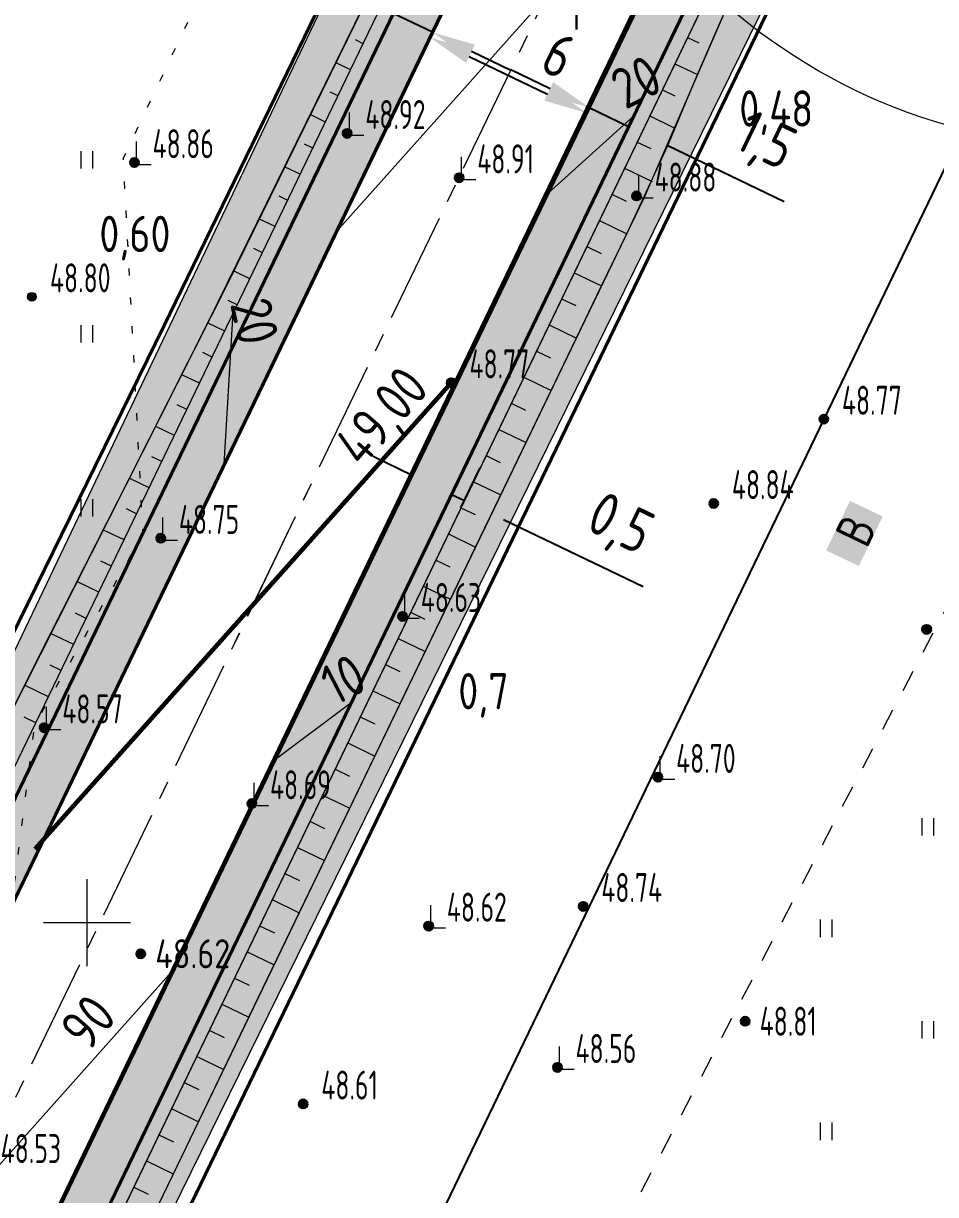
# Model space of a CAD drawing. Extents: x 1098675 to 1099684, y 381052 to 381453.
# Drawn here: x 1099197.81 to 1099229.26, y 381240.62 to 381281.01 of the extents above; entities that cross this region are included whole.
import ezdxf

# ---------------------------------------------------------------- set-up
doc = ezdxf.new("R2010")
doc.units = 0
doc.header["$MEASUREMENT"] = 0
doc.header["$PDMODE"] = 34
doc.header["$PDSIZE"] = -1
for name, pattern in [('500_189_2', [3, 1.5, -1.5]), ('500_366_2', [2, 0.5, -1.5]), ('CENTER2', [28.575, 19.05, -3.175, 3.175, -3.175])]:
    doc.linetypes.add(name, pattern=pattern)
doc.layers.get('Defpoints').update_dxf_attribs({"color": 252, "linetype": 'CONTINUOUS'})
for name, color, linetype, lineweight in [('ГП', 7, 'CONTINUOUS', 20), ('ГП-ВП', 7, 'CONTINUOUS', 20), ('ГП-ВП вар.1', 7, 'CONTINUOUS', 0), ('ГП-площади', 252, 'CONTINUOUS', 0), ('ГП_БЛАГОУСТРОЙСТВО_озеленение', 73, 'CONTINUOUS', 5), ('ГП_БЛАГОУСТРОЙСТВО_проезд', 7, 'CONTINUOUS', 40), ('ГП_ГРАНИЦА_проект работ', 12, 'МИП_Граница_работ', 40), ('ГП_СЕТИ_водопровод', 142, 'CONTINUOUS', 30), ('ГП_ТЕКСТ_размеры', 7, 'CONTINUOUS', 5), ('линии построений', 252, 'CONTINUOUS', 0), ('Разбивочный Благоустройство', 7, 'CONTINUOUS', 20), ('Съемка', 253, 'CONTINUOUS', 20), ('Тропа обхода предв.', 7, 'CONTINUOUS', 0)]:
    doc.layers.add(name, color=color, linetype=linetype, lineweight=lineweight)
doc.layers.add('Территория ПС Мелитопольская$0$0.4 Тропа обхода', color=8, linetype='CONTINUOUS')
doc.styles.add('GOST 2.304', font='GOST2304A.ttf', dxfattribs={"height": 1.25})
doc.styles.add('TOPO_D431', font='GOST2304A.ttf')
doc.styles.add('БЭИП (ГОСТ 2.304)', font='GOST2304A.ttf', dxfattribs={"height": 1.25})
doc.styles.add('ГОСТ', font='GOST2304A.ttf', dxfattribs={"height": 2.5})
doc.styles.add('ГОСТ 2.304', font='GOST2304A.ttf')
doc.linetypes.add('МИП_Граница_работ', pattern='A,10,-1.197667,[133,ltypeshp,S=0.35,R=0,X=0,Y=0],-0.044784,[133,ltypeshp,S=0.3,R=0,X=0,Y=0],-0.054403,[133,ltypeshp,S=0.24,R=0,X=0,Y=0],-0.071522,[133,ltypeshp,S=0.17,R=0,X=0,Y=0],-0.071361,[133,ltypeshp,S=0.1,R=0,X=0,Y=0],-1.662597,[133,ltypeshp,S=0.35,R=0,X=0,Y=0],-0.044784,[133,ltypeshp,S=0.3,R=0,X=0,Y=0],-0.054403,[133,ltypeshp,S=0.24,R=0,X=0,Y=0],-0.071522,[133,ltypeshp,S=0.17,R=0,X=0,Y=0],-0.071361,[133,ltypeshp,S=0.1,R=0,X=0,Y=0],-1.655597', length=15.000001)
doc.dimstyles.new('ISO-25', dxfattribs={"dimtxt": 1.5, "dimasz": 1.5, "dimexe": 1.25, "dimexo": 0, "dimtad": 1, "dimtxsty": 'TOPO_D431', "dimcen": 2.5, "dimazin": 0, "dimtfac": 1, "dimtmove": 0, "dimatfit": 3, "dimfxl": 1, "dimarcsym": 0})

# ---------------------------------------------------------------- blocks, each defined once
blk = doc.blocks.new('Территория ПС Мелитопольская')
at = {"layer": 'Территория ПС Мелитопольская$0$0.4 Тропа обхода'}
for points in [[(608156, 516850), (575372, 442104)], [(613652, 514442), (578304, 433851)]]:
    blk.add_lwpolyline(points, dxfattribs=at)
blk = doc.blocks.new('*D138')
at = {"layer": 'Defpoints', "color": 0, "linetype": 'Continuous', "lineweight": 60, "transparency": 16777216}
for p in [(1099225.198, 381294.533), (1099235.993, 381289.338), (1099170.317, 381180.507)]:
    blk.add_point(p, dxfattribs=at)
at = {"layer": 'ГП_ТЕКСТ_размеры', "color": 0, "linetype": 'Continuous', "lineweight": -2, "transparency": 16777216}
for p, q in [((1099225.198, 381294.533), (1099237.119, 381288.796)), ((1099181.761, 381176.663), (1099235.342, 381287.986)), ((1099170.317, 381180.507), (1099182.237, 381174.769))]:
    blk.add_line(p, q, dxfattribs=at)
at = {"layer": 'ГП_ТЕКСТ_размеры', "color": 0, "linetype": 'Continuous', "lineweight": 60, "transparency": 16777216}
for points in [[(1099235.117, 381288.095), (1099235.567, 381287.878), (1099235.993, 381289.338)], [(1099181.536, 381176.771), (1099181.987, 381176.554), (1099181.111, 381175.311)]]:
    blk.add_solid(points, dxfattribs=at)
at = {"layer": 'ГП_ТЕКСТ_размеры', "color": 0, "linetype": 'Continuous', "transparency": 16777216, "insert": (1099207.756, 381234.103), "char_height": 1.5, "attachment_point": 5, "rotation": 64.2981, "style": 'TOPO_D431'}
blk.add_mtext('126,55', dxfattribs=at)
blk = doc.blocks.new('*D188')
at = {"layer": 'Defpoints', "color": 0, "linetype": 'Continuous', "lineweight": 60, "transparency": 16777216}
for p in [(1099214.061, 381285.159), (1099219.465, 381282.555), (1099217.232, 381277.92)]:
    blk.add_point(p, dxfattribs=at)
at = {"layer": 'ГП_ТЕКСТ_размеры', "color": 0, "linetype": 'Continuous', "lineweight": -2, "transparency": 16777216}
for p, q in [((1099214.061, 381285.159), (1099211.285, 381279.397)), ((1099219.465, 381282.555), (1099216.689, 381276.794)), ((1099213.179, 381279.872), (1099215.88, 381278.571))]:
    blk.add_line(p, q, dxfattribs=at)
at = {"layer": 'ГП_ТЕКСТ_размеры', "color": 0, "linetype": 'Continuous', "lineweight": 60, "transparency": 16777216}
for points in [[(1099213.288, 381280.098), (1099213.071, 381279.647), (1099211.828, 381280.524)], [(1099215.989, 381278.796), (1099215.772, 381278.346), (1099217.232, 381277.92)]]:
    blk.add_solid(points, dxfattribs=at)
at = {"layer": 'ГП_ТЕКСТ_размеры', "color": 0, "linetype": 'Continuous', "transparency": 16777216, "insert": (1099216.271, 381279.909), "char_height": 1.5, "attachment_point": 5, "rotation": 334.2721, "style": 'TOPO_D431'}
blk.add_mtext('6', dxfattribs=at)
blk = doc.blocks.new('*D190')
at = {"layer": 'Defpoints', "color": 0, "linetype": 'Continuous', "lineweight": 60, "transparency": 16777216}
for p in [(1099217.326, 381278.115), (1099218.674, 381277.456), (1099218.678, 381277.463)]:
    blk.add_point(p, dxfattribs=at)
at = {"layer": 'Разбивочный Благоустройство', "color": 0, "linetype": 'Continuous', "lineweight": -2, "transparency": 16777216}
for p, q in [((1099215.971, 381278.758), (1099214.619, 381279.409)), ((1099217.326, 381278.115), (1099216.779, 381276.981)), ((1099217.322, 381278.107), (1099218.674, 381277.456)), ((1099218.678, 381277.463), (1099218.131, 381276.329)), ((1099220.025, 381276.804), (1099224.047, 381274.866))]:
    blk.add_line(p, q, dxfattribs=at)
at = {"layer": 'Разбивочный Благоустройство', "color": 0, "linetype": 'Continuous', "lineweight": 60, "transparency": 16777216}
for points in [[(1099216.079, 381278.983), (1099215.862, 381278.533), (1099217.322, 381278.107)], [(1099220.134, 381277.03), (1099219.917, 381276.579), (1099218.674, 381277.456)]]:
    blk.add_solid(points, dxfattribs=at)
at = {"layer": 'Разбивочный Благоустройство', "color": 0, "linetype": 'Continuous', "transparency": 16777216, "insert": (1099223.358, 381276.85), "char_height": 1.5, "attachment_point": 5, "rotation": 334.2721, "style": 'TOPO_D431'}
blk.add_mtext('1,5', dxfattribs=at)
blk = doc.blocks.new('*D189')
at = {"layer": 'Defpoints', "color": 0, "linetype": 'Continuous', "lineweight": 60, "transparency": 16777216}
for p in [(1099210.564, 381281.353), (1099210.564, 381281.352), (1099211.914, 381280.702)]:
    blk.add_point(p, dxfattribs=at)
at = {"layer": 'Разбивочный Благоустройство', "color": 0, "linetype": 'Continuous', "lineweight": -2, "transparency": 16777216}
for p, q in [((1099209.212, 381282.003), (1099205.19, 381283.941)), ((1099210.564, 381281.353), (1099210.021, 381280.226)), ((1099211.914, 381280.702), (1099210.564, 381281.352)), ((1099211.914, 381280.702), (1099211.371, 381279.576)), ((1099213.265, 381280.051), (1099214.617, 381279.4))]:
    blk.add_line(p, q, dxfattribs=at)
at = {"layer": 'Разбивочный Благоустройство', "color": 0, "linetype": 'Continuous', "lineweight": 60, "transparency": 16777216}
for points in [[(1099209.321, 381282.229), (1099209.104, 381281.778), (1099210.564, 381281.352)], [(1099213.374, 381280.276), (1099213.157, 381279.826), (1099211.914, 381280.702)]]:
    blk.add_solid(points, dxfattribs=at)
at = {"layer": 'Разбивочный Благоустройство', "color": 0, "linetype": 'Continuous', "transparency": 16777216, "insert": (1099207.171, 381284.638), "char_height": 1.5, "attachment_point": 5, "rotation": 334.2777, "style": 'TOPO_D431'}
blk.add_mtext('1,5', dxfattribs=at)
blk = doc.blocks.new('*D195')
at = {"layer": 'Defpoints', "color": 0, "linetype": 'Continuous', "lineweight": 60, "transparency": 16777216}
for p in [(1099222.661, 381303.002), (1099161.626, 381172.542), (1099158.899, 381170.684), (1099158.183, 381169.199), (1099167.214, 381166.677)]:
    blk.add_point(p, dxfattribs=at)
at = {"layer": 'ГП_ТЕКСТ_размеры', "color": 0, "linetype": 'Continuous', "lineweight": -2, "transparency": 16777216}
blk.add_arc((1099158.899, 381170.684), 3.3, 0.5443, 37.9984, dxfattribs=at)
at = {"layer": 'ГП_ТЕКСТ_размеры', "color": 0, "linetype": 'Continuous', "lineweight": 60, "transparency": 16777216}
for points in [[(1099161.342, 381172.521), (1099161.656, 381172.91), (1099160.331, 381173.656)], [(1099162.442, 381170.66), (1099161.955, 381170.769), (1099161.871, 381169.251)]]:
    blk.add_solid(points, dxfattribs=at)
at = {"layer": 'ГП_ТЕКСТ_размеры', "color": 0, "linetype": 'Continuous', "lineweight": 30, "transparency": 16777216, "insert": (1099163.479, 381172.078), "char_height": 1.5, "attachment_point": 5, "rotation": 286.9261, "style": 'TOPO_D431'}
blk.add_mtext('90,00°', dxfattribs=at)
blk = doc.blocks.new('откос 6')
at = {"layer": 'ГП_БЛАГОУСТРОЙСТВО_проезд', "color": 7, "linetype": 'Continuous', "lineweight": 20, "elevation": 100.255}
for points in [[(1099208.176, 381431.737), (1099205.682, 381427.615), (1099195.695, 381407.235), (1099183.931, 381383.945), (1099173.685, 381363.979), (1099163.289, 381341.508), (1099153.454, 381319.807), (1099149.902, 381312.174), (1099148.994, 381308.923)], [(1099208.176, 381431.737), (1099148.994, 381308.923)]]:
    blk.add_lwpolyline(points, dxfattribs=at)
at = {"layer": 'ГП_БЛАГОУСТРОЙСТВО_проезд', "color": 7, "linetype": 'Continuous', "lineweight": 20}
for points in [[(1099200.087, 381415.632), (1099200.353, 381415.503)], [(1099199.422, 381414.842), (1099199.919, 381414.602)], [(1099199.209, 381413.834), (1099199.485, 381413.701)], [(1099198.542, 381413.046), (1099199.051, 381412.8)], [(1099198.331, 381412.037), (1099198.617, 381411.9)], [(1099197.662, 381411.25), (1099198.183, 381410.999)], [(1099197.453, 381410.24), (1099197.749, 381410.098)], [(1099196.782, 381409.454), (1099197.315, 381409.197)], [(1099196.576, 381408.443), (1099196.88, 381408.296)], [(1099195.902, 381407.658), (1099196.446, 381407.395)], [(1099195.698, 381406.646), (1099196.012, 381406.494)], [(1099195.005, 381405.87), (1099195.578, 381405.594)], [(1099194.82, 381404.849), (1099195.144, 381404.693)], [(1099194.097, 381404.087), (1099194.71, 381403.792)], [(1099193.943, 381403.051), (1099194.276, 381402.891)], [(1099193.229, 381402.285), (1099193.842, 381401.99)], [(1099193.065, 381401.254), (1099193.408, 381401.089)], [(1099192.3, 381400.513), (1099192.973, 381400.188)], [(1099192.187, 381399.457), (1099192.539, 381399.288)], [(1099191.398, 381398.728), (1099192.105, 381398.387)], [(1099191.31, 381397.66), (1099191.671, 381397.486)], [(1099190.496, 381396.942), (1099191.237, 381396.585)], [(1099190.432, 381395.863), (1099190.803, 381395.684)], [(1099189.594, 381395.156), (1099190.369, 381394.783)], [(1099189.554, 381394.066), (1099189.935, 381393.882)], [(1099188.692, 381393.371), (1099189.501, 381392.981)], [(1099188.664, 381392.275), (1099189.066, 381392.081)]]:
    blk.add_lwpolyline(points, dxfattribs=at)
blk = doc.blocks.new('откос 7')
at = {"layer": 'ГП', "color": 7, "linetype": 'Continuous', "lineweight": 20}
blk.add_line((1099217.458, 381427.984, 49.758), (1099162.946, 381314.806, 0.466), dxfattribs=at)
for points, elevation in [([(1099217.458, 381427.984), (1099212.742, 381416.396), (1099210.037, 381410.171), (1099167.644, 381322.26), (1099163.611, 381314.43)], 133.353), ([(1099211.548, 381415.712), (1099211.933, 381415.526)], 0.466), ([(1099211.114, 381414.811), (1099211.89, 381414.436)], 0.466), ([(1099210.68, 381413.91), (1099211.108, 381413.703)], 0.466), ([(1099210.246, 381413.009), (1099211.092, 381412.601)], 0.466), ([(1099209.812, 381412.108), (1099210.282, 381411.881)], 0.466), ([(1099209.378, 381411.207), (1099210.324, 381410.751)], 0.466), ([(1099208.944, 381410.306), (1099209.435, 381410.069)], 0.466), ([(1099208.51, 381409.405), (1099209.455, 381408.949)], 0.466), ([(1099208.076, 381408.504), (1099208.567, 381408.267)], 0.466), ([(1099207.642, 381407.603), (1099208.586, 381407.148)], 0.466), ([(1099207.208, 381406.702), (1099207.698, 381406.466)], 0.466), ([(1099206.774, 381405.801), (1099207.718, 381405.346)], 0.466), ([(1099206.34, 381404.9), (1099206.829, 381404.665)], 0.466), ([(1099205.906, 381403.999), (1099206.849, 381403.545)], 0.466), ([(1099205.472, 381403.098), (1099205.961, 381402.863)], 0.466), ([(1099205.038, 381402.198), (1099205.98, 381401.743)], 0.466), ([(1099204.604, 381401.297), (1099205.092, 381401.062)], 0.466), ([(1099204.17, 381400.396), (1099205.112, 381399.942)], 0.466), ([(1099203.737, 381399.495), (1099204.223, 381399.26)], 0.466), ([(1099203.303, 381398.594), (1099204.243, 381398.14)], 0.466), ([(1099202.869, 381397.693), (1099203.354, 381397.459)], 0.466), ([(1099202.435, 381396.792), (1099203.374, 381396.339)], 0.466), ([(1099202.001, 381395.891), (1099202.488, 381395.656)], 0.466), ([(1099201.567, 381394.99), (1099202.505, 381394.537)], 0.466), ([(1099201.133, 381394.089), (1099201.624, 381393.852)], 0.466), ([(1099200.699, 381393.188), (1099201.637, 381392.736)], 0.466), ([(1099200.265, 381392.287), (1099200.761, 381392.048)], 0.466), ([(1099199.831, 381391.386), (1099200.768, 381390.934)], 0.466), ([(1099199.397, 381390.485), (1099199.898, 381390.244)], 0.466), ([(1099198.963, 381389.584), (1099199.899, 381389.133)], 0.466), ([(1099198.529, 381388.683), (1099199.034, 381388.44)], 0.466), ([(1099198.095, 381387.782), (1099199.031, 381387.331)], 0.466), ([(1099197.661, 381386.882), (1099198.171, 381386.636)], 0.466), ([(1099197.227, 381385.981), (1099198.162, 381385.53)], 0.466), ([(1099196.793, 381385.08), (1099197.304, 381384.834)], 0.466), ([(1099196.359, 381384.179), (1099197.293, 381383.728)], 0.466), ([(1099195.926, 381383.278), (1099196.435, 381383.032)], 0.466), ([(1099195.492, 381382.377), (1099196.424, 381381.927)], 0.466), ([(1099195.058, 381381.476), (1099195.566, 381381.231)], 0.466), ([(1099194.624, 381380.575), (1099195.556, 381380.126)], 0.466), ([(1099194.19, 381379.674), (1099194.697, 381379.429)], 0.466), ([(1099193.756, 381378.773), (1099194.687, 381378.324)], 0.466), ([(1099193.322, 381377.872), (1099193.829, 381377.628)], 0.466), ([(1099192.888, 381376.971), (1099193.818, 381376.523)], 0.466), ([(1099192.454, 381376.07), (1099192.955, 381375.829)], 0.466)]:
    blk.add_lwpolyline(points, dxfattribs=dict(at, elevation=elevation))
blk = doc.blocks.new('*D211')
at = {"layer": 'Defpoints', "color": 0, "lineweight": 60, "ltscale": 5.5, "transparency": 16777216}
for p in [(1099225.198, 381294.533), (1099300.376, 381258.358), (1099296.998, 381251.339)]:
    blk.add_point(p, dxfattribs=at)
at = {"layer": 'ГП_ТЕКСТ_размеры', "color": 0, "lineweight": -2, "ltscale": 5.5, "transparency": 16777216}
for p, q in [((1099225.198, 381294.533), (1099221.279, 381286.387)), ((1099223.172, 381286.863), (1099295.646, 381251.989)), ((1099300.376, 381258.358), (1099296.456, 381250.212))]:
    blk.add_line(p, q, dxfattribs=at)
at = {"layer": 'ГП_ТЕКСТ_размеры', "color": 0, "lineweight": 60, "ltscale": 5.5, "transparency": 16777216}
for points in [[(1099223.281, 381287.089), (1099223.064, 381286.638), (1099221.821, 381287.514)], [(1099295.755, 381252.214), (1099295.538, 381251.764), (1099296.998, 381251.339)]]:
    blk.add_solid(points, dxfattribs=at)
at = {"layer": 'ГП_ТЕКСТ_размеры', "color": 0, "ltscale": 5.5, "transparency": 16777216, "insert": (1099260.055, 381270.767), "char_height": 1.5, "attachment_point": 5, "rotation": 334.3033, "style": 'TOPO_D431'}
blk.add_mtext('83,43', dxfattribs=at)
blk = doc.blocks.new('*D247')
at = {"layer": 'Defpoints', "color": 0, "linetype": 'Continuous', "lineweight": 60, "transparency": 16777216}
for p in [(1099212.451, 381264.519), (1099212.57, 381264.766), (1099212.898, 381264.304)]:
    blk.add_point(p, dxfattribs=at)
at = {"layer": 'Разбивочный Благоустройство', "color": 0, "linetype": 'Continuous', "lineweight": -2, "transparency": 16777216}
for p, q in [((1099211.219, 381265.417), (1099209.867, 381266.068)), ((1099212.451, 381264.519), (1099213.113, 381265.893)), ((1099212.898, 381264.304), (1099213.559, 381265.678)), ((1099212.57, 381264.766), (1099213.017, 381264.551)), ((1099214.369, 381263.901), (1099219.18, 381261.584))]:
    blk.add_line(p, q, dxfattribs=at)
at = {"layer": 'Разбивочный Благоустройство', "color": 0, "linetype": 'Continuous', "lineweight": 60, "transparency": 16777216}
for points in [[(1099211.327, 381265.642), (1099211.11, 381265.192), (1099212.57, 381264.766)], [(1099214.477, 381264.126), (1099214.26, 381263.675), (1099213.017, 381264.551)]]:
    blk.add_solid(points, dxfattribs=at)
at = {"layer": 'Разбивочный Благоустройство', "color": 0, "linetype": 'Continuous', "lineweight": 20, "transparency": 16777216, "insert": (1099218.345, 381263.638), "char_height": 1.5, "attachment_point": 5, "rotation": 334.2891, "style": 'TOPO_D431'}
blk.add_mtext('0,5', dxfattribs=at)
blk = doc.blocks.new('Съемка')
at = {"layer": 'Съемка', "linetype": 'Continuous', "lineweight": -2}
h = blk.add_hatch(color=8, dxfattribs=at)
h.dxf.hatch_style = 1
edge = h.paths.add_edge_path()
edge.add_arc((1099208.974, 381277.217), 0.15, 0, 360)
h = blk.add_hatch(color=8, dxfattribs=at)
h.dxf.hatch_style = 1
edge = h.paths.add_edge_path()
edge.add_arc((1099208.974, 381277.217), 0.15, 0, 360)
h = blk.add_hatch(color=8, dxfattribs=at)
h.dxf.hatch_style = 1
edge = h.paths.add_edge_path()
edge.add_arc((1099201.637, 381276.21), 0.15, 0, 360)
h = blk.add_hatch(color=8, dxfattribs=at)
h.dxf.hatch_style = 1
edge = h.paths.add_edge_path()
edge.add_arc((1099201.637, 381276.21), 0.15, 0, 360)
h = blk.add_hatch(color=8, dxfattribs=at)
h.dxf.hatch_style = 1
edge = h.paths.add_edge_path()
edge.add_arc((1099212.834, 381275.687), 0.15, 0, 360)
h = blk.add_hatch(color=8, dxfattribs=at)
h.dxf.hatch_style = 1
edge = h.paths.add_edge_path()
edge.add_arc((1099212.834, 381275.687), 0.15, 0, 360)
h = blk.add_hatch(color=8, dxfattribs=at)
h.dxf.hatch_style = 1
edge = h.paths.add_edge_path()
edge.add_arc((1099218.947, 381275.058), 0.15, 0, 360)
h = blk.add_hatch(color=8, dxfattribs=at)
h.dxf.hatch_style = 1
edge = h.paths.add_edge_path()
edge.add_arc((1099218.947, 381275.058), 0.15, 0, 360)
at = {"layer": 'Съемка', "linetype": 'Continuous', "lineweight": 20}
h = blk.add_hatch(color=8, dxfattribs=at)
h.dxf.hatch_style = 1
edge = h.paths.add_edge_path()
edge.add_arc((1099198.101, 381271.584), 0.15, 0, 360)
h = blk.add_hatch(color=8, dxfattribs=at)
h.dxf.hatch_style = 1
edge = h.paths.add_edge_path()
edge.add_arc((1099198.101, 381271.584), 0.15, 0, 360)
at = {"layer": 'Съемка', "linetype": 'Continuous', "lineweight": -2}
h = blk.add_hatch(color=8, dxfattribs=at)
h.dxf.hatch_style = 1
edge = h.paths.add_edge_path()
edge.add_arc((1099212.565, 381268.618), 0.15, 0, 360)
h = blk.add_hatch(color=8, dxfattribs=at)
h.dxf.hatch_style = 1
edge = h.paths.add_edge_path()
edge.add_arc((1099212.565, 381268.618), 0.15, 0, 360)
h = blk.add_hatch(color=8, dxfattribs=at)
h.dxf.hatch_style = 1
edge = h.paths.add_edge_path()
edge.add_arc((1099225.408, 381267.362), 0.15, 0, 360)
h = blk.add_hatch(color=8, dxfattribs=at)
h.dxf.hatch_style = 1
edge = h.paths.add_edge_path()
edge.add_arc((1099225.408, 381267.362), 0.15, 0, 360)
h = blk.add_hatch(color=8, dxfattribs=at)
h.dxf.hatch_style = 1
edge = h.paths.add_edge_path()
edge.add_arc((1099221.613, 381264.454), 0.15, 0, 360)
h = blk.add_hatch(color=8, dxfattribs=at)
h.dxf.hatch_style = 1
edge = h.paths.add_edge_path()
edge.add_arc((1099221.613, 381264.454), 0.15, 0, 360)
h = blk.add_hatch(color=8, dxfattribs=at)
h.dxf.hatch_style = 1
edge = h.paths.add_edge_path()
edge.add_arc((1099202.545, 381263.252), 0.15, 0, 360)
h = blk.add_hatch(color=8, dxfattribs=at)
h.dxf.hatch_style = 1
edge = h.paths.add_edge_path()
edge.add_arc((1099202.545, 381263.252), 0.15, 0, 360)
h = blk.add_hatch(color=8, dxfattribs=at)
h.dxf.hatch_style = 1
edge = h.paths.add_edge_path()
edge.add_arc((1099210.886, 381260.56), 0.15, 0, 360)
h = blk.add_hatch(color=8, dxfattribs=at)
h.dxf.hatch_style = 1
edge = h.paths.add_edge_path()
edge.add_arc((1099210.886, 381260.56), 0.15, 0, 360)
h = blk.add_hatch(color=8, dxfattribs=at)
h.dxf.hatch_style = 1
edge = h.paths.add_edge_path()
edge.add_arc((1099228.955, 381260.11), 0.15, 0, 360)
h = blk.add_hatch(color=8, dxfattribs=at)
h.dxf.hatch_style = 1
edge = h.paths.add_edge_path()
edge.add_arc((1099228.955, 381260.11), 0.15, 0, 360)
h = blk.add_hatch(color=8, dxfattribs=at)
h.dxf.hatch_style = 1
edge = h.paths.add_edge_path()
edge.add_arc((1099198.527, 381256.719), 0.15, 0, 360)
h = blk.add_hatch(color=8, dxfattribs=at)
h.dxf.hatch_style = 1
edge = h.paths.add_edge_path()
edge.add_arc((1099198.527, 381256.719), 0.15, 0, 360)
h = blk.add_hatch(color=8, dxfattribs=at)
h.dxf.hatch_style = 1
edge = h.paths.add_edge_path()
edge.add_arc((1099219.689, 381255.011), 0.15, 0, 360)
h = blk.add_hatch(color=8, dxfattribs=at)
h.dxf.hatch_style = 1
edge = h.paths.add_edge_path()
edge.add_arc((1099219.689, 381255.011), 0.15, 0, 360)
h = blk.add_hatch(color=8, dxfattribs=at)
h.dxf.hatch_style = 1
edge = h.paths.add_edge_path()
edge.add_arc((1099205.688, 381254.101), 0.15, 0, 360)
h = blk.add_hatch(color=8, dxfattribs=at)
h.dxf.hatch_style = 1
edge = h.paths.add_edge_path()
edge.add_arc((1099205.688, 381254.101), 0.15, 0, 360)
h = blk.add_hatch(color=8, dxfattribs=at)
h.dxf.hatch_style = 1
edge = h.paths.add_edge_path()
edge.add_arc((1099217.11, 381250.557), 0.15, 0, 360)
h = blk.add_hatch(color=8, dxfattribs=at)
h.dxf.hatch_style = 1
edge = h.paths.add_edge_path()
edge.add_arc((1099217.11, 381250.557), 0.15, 0, 360)
h = blk.add_hatch(color=8, dxfattribs=at)
h.dxf.hatch_style = 1
edge = h.paths.add_edge_path()
edge.add_arc((1099211.784, 381249.88), 0.15, 0, 360)
h = blk.add_hatch(color=8, dxfattribs=at)
h.dxf.hatch_style = 1
edge = h.paths.add_edge_path()
edge.add_arc((1099211.784, 381249.88), 0.15, 0, 360)
h = blk.add_hatch(color=8, dxfattribs=at)
h.dxf.hatch_style = 1
edge = h.paths.add_edge_path()
edge.add_arc((1099201.856, 381248.924), 0.15, 0, 360)
h = blk.add_hatch(color=8, dxfattribs=at)
h.dxf.hatch_style = 1
edge = h.paths.add_edge_path()
edge.add_arc((1099222.696, 381246.595), 0.15, 0, 360)
h = blk.add_hatch(color=8, dxfattribs=at)
h.dxf.hatch_style = 1
edge = h.paths.add_edge_path()
edge.add_arc((1099216.221, 381245.006), 0.15, 0, 360)
h = blk.add_hatch(color=8, dxfattribs=at)
h.dxf.hatch_style = 1
edge = h.paths.add_edge_path()
edge.add_arc((1099216.221, 381245.006), 0.15, 0, 360)
h = blk.add_hatch(color=8, dxfattribs=at)
h.dxf.hatch_style = 1
edge = h.paths.add_edge_path()
edge.add_arc((1099207.458, 381243.745), 0.15, 0, 360)
h = blk.add_hatch(color=8, dxfattribs=at)
h.dxf.hatch_style = 1
edge = h.paths.add_edge_path()
edge.add_arc((1099207.458, 381243.745), 0.15, 0, 360)
at = {"layer": 'Съемка', "color": 8, "linetype": 'Continuous', "lineweight": 20}
for p, q in [((1099228.8, 381253), (1099228.8, 381253.6)), ((1099228.8, 381253), (1099228.8, 381253.6)), ((1099229.2, 381253), (1099229.2, 381253.6)), ((1099229.2, 381253), (1099229.2, 381253.6)), ((1099225.3, 381249.5), (1099225.3, 381250.1)), ((1099225.3, 381249.5), (1099225.3, 381250.1)), ((1099225.7, 381249.5), (1099225.7, 381250.1)), ((1099225.7, 381249.5), (1099225.7, 381250.1)), ((1099228.8, 381246), (1099228.8, 381246.6)), ((1099228.8, 381246), (1099228.8, 381246.6)), ((1099229.2, 381246), (1099229.2, 381246.6)), ((1099229.2, 381246), (1099229.2, 381246.6)), ((1099225.3, 381242.5), (1099225.3, 381243.1)), ((1099225.3, 381242.5), (1099225.3, 381243.1)), ((1099225.7, 381242.5), (1099225.7, 381243.1)), ((1099225.7, 381242.5), (1099225.7, 381243.1))]:
    blk.add_line(p, q, dxfattribs=at)
at = {"layer": 'Съемка', "color": 8, "linetype": '500_366_2', "lineweight": 20, "ltscale": 0.5, "flags": 128}
blk.add_lwpolyline([(1099198.563, 381201.384), (1099193.193, 381203.231), (1099184.908, 381224.542), (1099189.828, 381234.374), (1099196.307, 381241.894), (1099198.201, 381256.825), (1099201.935, 381263.39), (1099201.258, 381276.364), (1099207.286, 381289.088), (1099200.007, 381296.607), (1099194.259, 381300.694)], dxfattribs=at)
at = {"layer": 'Съемка', "color": 8, "linetype": '500_189_2', "ltscale": 0.5, "flags": 128}
blk.add_lwpolyline([(1099178.441, 381166.657), (1099177.58, 381167.215), (1099187.076, 381182.651), (1099198.563, 381201.384), (1099209.793, 381222.879), (1099218.098, 381238.769), (1099227.088, 381255.984), (1099235.393, 381271.874), (1099244.576, 381289.449), (1099266.178, 381277.596), (1099291.368, 381263.774), (1099301.75, 381258.19)], dxfattribs=at)
at = {"layer": 'Съемка', "color": 8, "linetype": 'Continuous', "lineweight": -2}
blk.add_lwpolyline([(1099216.88, 381281.301), (1099216.878, 381280.801)], dxfattribs=at)
at = {"layer": 'Съемка', "color": 8, "linetype": 'Continuous', "lineweight": 9, "flags": 128}
for points in [[(1099209.552, 381277.139), (1099209.052, 381277.139), (1099209.052, 381277.939)], [(1099202.215, 381276.132), (1099201.715, 381276.132), (1099201.715, 381276.932)], [(1099213.412, 381275.609), (1099212.912, 381275.609), (1099212.912, 381276.409)], [(1099219.525, 381274.98), (1099219.025, 381274.98), (1099219.025, 381275.78)], [(1099203.123, 381263.174), (1099202.623, 381263.174), (1099202.623, 381263.974)], [(1099211.464, 381260.482), (1099210.964, 381260.482), (1099210.964, 381261.282)], [(1099199.105, 381256.641), (1099198.605, 381256.641), (1099198.605, 381257.441)], [(1099220.267, 381254.933), (1099219.767, 381254.933), (1099219.767, 381255.733)], [(1099206.266, 381254.023), (1099205.766, 381254.023), (1099205.766, 381254.823)], [(1099212.362, 381249.802), (1099211.862, 381249.802), (1099211.862, 381250.602)], [(1099216.799, 381244.928), (1099216.299, 381244.928), (1099216.299, 381245.728)]]:
    blk.add_lwpolyline(points, dxfattribs=at)
at = {"layer": 'Съемка', "color": 8, "linetype": 'Continuous', "lineweight": 20}
for points in [[(1099199.8, 381276), (1099199.8, 381276.6)], [(1099200.2, 381276), (1099200.2, 381276.6)], [(1099199.8, 381270), (1099199.8, 381270.6)], [(1099200.2, 381270), (1099200.2, 381270.6)], [(1099199.8, 381264), (1099199.8, 381264.6)], [(1099200.2, 381264), (1099200.2, 381264.6)]]:
    blk.add_lwpolyline(points, dxfattribs=at)
at = {"layer": 'Съемка', "color": 8, "linetype": 'Continuous', "lineweight": 20, "flags": 128}
for points in [[(1099200, 381251.5), (1099200, 381248.5)], [(1099198.5, 381250), (1099201.5, 381250)]]:
    blk.add_lwpolyline(points, dxfattribs=at)
at = {"layer": 'Съемка', "color": 8, "linetype": 'Continuous', "lineweight": -2}
for centre in [(1099208.974, 381277.217), (1099208.974, 381277.217), (1099201.637, 381276.21), (1099201.637, 381276.21), (1099212.834, 381275.687), (1099212.834, 381275.687), (1099218.947, 381275.058), (1099218.947, 381275.058), (1099212.565, 381268.618), (1099212.565, 381268.618), (1099225.408, 381267.362), (1099225.408, 381267.362), (1099221.613, 381264.454), (1099221.613, 381264.454), (1099202.545, 381263.252), (1099202.545, 381263.252), (1099210.886, 381260.56), (1099210.886, 381260.56), (1099228.955, 381260.11), (1099228.955, 381260.11), (1099198.527, 381256.719), (1099198.527, 381256.719), (1099219.689, 381255.011), (1099219.689, 381255.011), (1099205.688, 381254.101), (1099205.688, 381254.101), (1099217.11, 381250.557), (1099217.11, 381250.557), (1099211.784, 381249.88), (1099211.784, 381249.88), (1099201.856, 381248.924), (1099222.696, 381246.595), (1099216.221, 381245.006), (1099216.221, 381245.006), (1099207.458, 381243.745), (1099207.458, 381243.745)]:
    blk.add_circle(centre, 0.15, dxfattribs=at)
at = {"layer": 'Съемка', "color": 8, "linetype": 'Continuous', "lineweight": 20}
blk.add_circle((1099198.101, 381271.584), 0.15, dxfattribs=at)
blk.add_circle((1099198.101, 381271.584), 0.15, dxfattribs=at)
at = {"layer": 'Съемка', "color": 8, "lineweight": 30, "style": 'ГОСТ', "width": 0.8}
for s, p in [('48.92', (1099209.599, 381277.367)), ('48.86', (1099202.262, 381276.36)), ('48.91', (1099213.459, 381275.837)), ('48.88', (1099219.572, 381275.208)), ('48.80', (1099198.726, 381271.734)), ('48.77', (1099213.19, 381268.768)), ('48.77', (1099226.033, 381267.512)), ('48.84', (1099222.238, 381264.604)), ('48.75', (1099203.17, 381263.402)), ('48.63', (1099211.511, 381260.71)), ('48.57', (1099199.152, 381256.869)), ('48.70', (1099220.314, 381255.161)), ('48.69', (1099206.313, 381254.251)), ('48.74', (1099217.735, 381250.707)), ('48.62', (1099212.409, 381250.03)), ('48.56', (1099216.846, 381245.156)), ('48.61', (1099208.083, 381243.895)), ('48.53', (1099197.026, 381241.706))]:
    blk.add_text(s, height=1, dxfattribs=at).set_placement(p)
at = {"layer": 'Съемка', "color": 8, "linetype": 'Continuous', "lineweight": 30, "style": 'ГОСТ'}
blk.add_text('48.62', height=1, dxfattribs=at).set_placement((1099202.356, 381248.424))
at = {"layer": 'Съемка', "color": 8, "linetype": 'Continuous', "lineweight": 30, "style": 'ГОСТ', "width": 0.8}
blk.add_text('48.81', height=1, dxfattribs=at).set_placement((1099223.196, 381246.095))

msp = doc.modelspace()

# ---------------------------------------------------------------- block references
at = {"layer": 'Съемка', "color": 6, "lineweight": 30}
msp.add_blockref('Съемка', (0, 0), dxfattribs=at)

# ---------------------------------------------------------------- next in the draw order: hatches: boundary and pattern name
at = {"layer": 'ГП_БЛАГОУСТРОЙСТВО_озеленение', "linetype": 'Continuous'}
h = msp.add_hatch(dxfattribs=at)
h.set_pattern_fill('ANSI38', color=256, scale=3)
h.set_pattern_definition([(45, (248.8861, -117.7873), (-0.26516504294, 0.26516504294), []), (135, (248.8861, -117.7873), (-0.79549512883, 0.26516504294), [0.9375, -0.5625])])
h.paths.add_polyline_path([(1099155.165, 381170.672), (1099156.839, 381169.866), (1099218.493, 381297.768), (1099216.33, 381298.81)])
edge = h.paths.add_edge_path()
edge.add_arc((1099183.797, 381173.929), 12, 153.9905, 228.9341, ccw=False)
edge.add_line((1099173.013, 381179.191), (1099228.835, 381292.782))
edge.add_line((1099228.835, 381292.782), (1099226.59, 381293.872))
edge.add_line((1099226.59, 381293.872), (1099171.657, 381179.832))
edge.add_arc((1099183.794, 381173.929), 13.497, 154.0632, 236.4795)
edge.add_arc((1099183.794, 381173.929), 13.497, 236.4788, 244.5481)
edge.add_arc((1099045.954, 381235.282), 151.138, 330.88404, 331.44895)
edge.add_arc((1099181.96, 381171.053), 8.64, 225.5905, 247.9209, ccw=False)
at = {"layer": 'ГП_БЛАГОУСТРОЙСТВО_озеленение', "linetype": 'Continuous', "lineweight": 5, "ltscale": 1.5, "true_color": 0xcd6928}
h = msp.add_hatch(dxfattribs=at)
h.set_pattern_fill('HONEY', color=32, scale=2.5)
h.set_pattern_definition([(0, (106.69968, -5.35007), (0.46875, 0.27063293868), [0.3125, -0.625]), (120, (106.69968, -5.35007), (-0.46875, 0.27063293868), [0.3125, -0.625]), (60, (106.69968, -5.35007), (1e-16, 0.541265877365), [-0.625, 0.3125])])
h.paths.add_polyline_path([(1099219.826, 381297.117), (1099218.475, 381297.768), (1099218.425, 381297.666), (1099156.84, 381169.864), (1099158.184, 381169.198)])
h = msp.add_hatch(dxfattribs=at)
h.set_pattern_fill('HONEY', color=32, scale=2.5)
h.set_pattern_definition([(0, (215.9848, -39.44447), (0.46875, 0.27063293868), [0.3125, -0.625]), (120, (215.9848, -39.44447), (-0.46875, 0.27063293868), [0.3125, -0.625]), (60, (215.9848, -39.44447), (1e-16, 0.541265877365), [-0.625, 0.3125])])
edge = h.paths.add_edge_path()
edge.add_arc((1099183.878, 381173.987), 15.089, 157.272, 241.0422)
edge.add_line((1099176.572, 381160.784), (1099177.287, 381160.415))
edge.add_line((1099177.287, 381160.415), (1099177.994, 381161.742))
edge.add_line((1099177.994, 381161.742), (1099176.905, 381162.384))
edge.add_arc((1099183.887, 381174.026), 13.575, 157, 239.0467, ccw=False)
edge.add_line((1099171.391, 381179.33), (1099226.567, 381293.836))
edge.add_line((1099226.567, 381293.836), (1099225.186, 381294.492))
edge.add_line((1099225.186, 381294.492), (1099169.96, 381179.817))

# ---------------------------------------------------------------- next in the draw order: linework, layer by layer
at = {"layer": 'ГП', "color": 7, "linetype": 'CENTER2', "lineweight": 13, "ltscale": 0.2}
msp.add_line((1099160.886, 381167.897), (1099233.095, 381317.744), dxfattribs=at)
at = {"layer": 'ГП', "color": 45, "linetype": 'Continuous', "true_color": 0x9b7e46}
for p, q in [((1099218.473, 381297.768), (1099156.842, 381169.872)), ((1099226.886, 381294.498), (1099171.657, 381179.832))]:
    msp.add_line(p, q, dxfattribs=at)
at = {"layer": 'ГП-ВП', "color": 7, "linetype": 'CENTER2', "lineweight": 13, "ltscale": 0.2}
msp.add_line((1099160.886, 381167.897), (1099225.363, 381301.7), dxfattribs=at)
at = {"layer": 'ГП-ВП вар.1', "color": 5, "linetype": 'Continuous', "lineweight": 20}
for points in [[(1099222.912, 381289.871), (1099208.602, 381273.834)], [(1099215.778, 381275.038), (1099218.847, 381277.807)], [(1099204.737, 381265.806), (1099205.039, 381271.042)], [(1099206.412, 381255.562), (1099209.107, 381257.586)], [(1099202.917, 381248.295), (1099188.607, 381232.257)]]:
    msp.add_lwpolyline(points, dxfattribs=at)
at = {"layer": 'ГП-ВП вар.1', "color": 5, "linetype": 'Continuous', "lineweight": 60}
msp.add_lwpolyline([(1099212.565, 381268.618), (1099198.209, 381252.528)], dxfattribs=at)
at = {"layer": 'ГП-площади', "color": 1, "linetype": 'Continuous', "lineweight": 40}
msp.add_lwpolyline([(1099158.184, 381169.199), (1099222.661, 381303.002)], dxfattribs=at)
msp.add_lwpolyline([(1099229.249, 381303.047), (1099170.317, 381180.507, 0.416949)], format="xyb", dxfattribs=at)
msp.add_lwpolyline([(1099218.473, 381297.768), (1099219.825, 381297.117), (1099158.184, 381169.198), (1099156.842, 381169.872), (1099218.425, 381297.666)], close=True, dxfattribs=at)
at = {"layer": 'ГП-площади', "color": 1, "linetype": 'Continuous', "lineweight": 20}
for points in [[(1099165.742, 381191.521), (1099167.394, 381195.165), (1099169.871, 381200.631), (1099172.349, 381206.098), (1099174.027, 381209.729), (1099176.546, 381215.175), (1099178.226, 381218.806), (1099179.906, 381222.437), (1099182.425, 381227.883), (1099182.848, 381228.798), (1099185.128, 381233.241), (1099188.782, 381240.361), (1099190.609, 381243.92), (1099193.346, 381249.262), (1099196.051, 381254.618), (1099198.757, 381259.975), (1099201.463, 381265.331), (1099204.168, 381270.688), (1099208.585, 381279.66), (1099211.226, 381285.048), (1099214.746, 381292.232), (1099214.845, 381292.433), (1099217.339, 381296.556), (1099158.157, 381173.741)], [(1099178.656, 381190.89), (1099181.262, 381196.294), (1099183.868, 381201.699), (1099184.737, 381203.5), (1099187.343, 381208.905), (1099191.686, 381217.912), (1099193.424, 381221.515), (1099194.292, 381223.317), (1099196.03, 381226.92), (1099199.505, 381234.126), (1099201.242, 381237.728), (1099202.98, 381241.331), (1099205.586, 381246.736), (1099209.929, 381255.743), (1099213.404, 381262.949), (1099216.01, 381268.354), (1099217.748, 381271.957), (1099218.616, 381273.758), (1099220.025, 381276.804), (1099221.051, 381279.245), (1099221.903, 381281.204)]]:
    msp.add_lwpolyline(points, dxfattribs=at)
at = {"layer": 'ГП-площади', "color": 1, "linetype": 'Continuous', "lineweight": 40}
msp.add_lwpolyline([(1099177.302, 381160.408), (1099177.994, 381161.742, -0.401302), (1099171.362, 381179.184), (1099226.586, 381293.874), (1099225.198, 381294.532), (1099225.162, 381294.549), (1099170.317, 381180.507, 0.412674), (1099177.302, 381160.408)], format="xyb", close=True, dxfattribs=at)
at = {"layer": 'ГП-площади', "color": 1, "linetype": 'Continuous', "lineweight": 20}
msp.add_lwpolyline([(1099226.62, 381292.792), (1099172.107, 381179.615, 0.268351)], format="xyb", dxfattribs=at)
at = {"layer": 'ГП_БЛАГОУСТРОЙСТВО_озеленение', "linetype": 'Continuous'}
msp.add_lwpolyline([(1099216.329, 381298.81), (1099218.474, 381297.768), (1099156.839, 381169.866), (1099155.164, 381170.673), (1099216.329, 381298.81)], close=True, dxfattribs=at)
at = {"layer": 'ГП_БЛАГОУСТРОЙСТВО_озеленение', "color": 32, "linetype": 'Continuous', "lineweight": 5, "ltscale": 1.5, "true_color": 0xcd6928}
msp.add_lwpolyline([(1099218.475, 381297.768), (1099219.826, 381297.117), (1099158.184, 381169.198), (1099156.84, 381169.864), (1099218.425, 381297.666)], close=True, dxfattribs=at)
at = {"layer": 'ГП_БЛАГОУСТРОЙСТВО_озеленение', "linetype": 'Continuous'}
msp.add_lwpolyline([(1099226.586, 381293.874), (1099228.834, 381292.783), (1099173.013, 381179.191, 0.33916), (1099175.914, 381164.882, 0.095469), (1099178.713, 381163.047, -0.002639), (1099177.994, 381161.742, 0.001635), (1099176.376, 381162.694, -0.35877), (1099171.362, 381179.184), (1099226.586, 381293.874)], format="xyb", close=True, dxfattribs=at)
at = {"layer": 'ГП_БЛАГОУСТРОЙСТВО_проезд', "linetype": 'Continuous'}
for p, q in [((1099222.661, 381303.002), (1099158.183, 381169.199)), ((1099229.238, 381303.025), (1099170.317, 381180.507))]:
    msp.add_line(p, q, dxfattribs=at)
at = {"layer": 'ГП_ГРАНИЦА_проект работ', "linetype": 'МИП_Граница_работ', "ltscale": 0.4}
for points in [[(1099216.36, 381298.795), (1099202.66, 381270.59), (1099190.569, 381245.96), (1099154.333, 381170.404)], [(1099173.854, 381178.786), (1099228.953, 381292.771)]]:
    msp.add_lwpolyline(points, dxfattribs=at)
at = {"layer": 'линии построений', "color": 2, "linetype": 'Continuous'}
msp.add_circle((1099235.174, 381296.727), 20, dxfattribs=at)

# ---------------------------------------------------------------- next in the draw order: block references
at = {"layer": 'ГП', "color": 1, "linetype": 'Continuous', "lineweight": 20}
for name, p in [('откос 6', (9.163, -135.182)), ('откос 7', (9.161, -135.191))]:
    msp.add_blockref(name, p, dxfattribs=at)
at = {"layer": 'Тропа обхода предв.', "xscale": 0.001, "yscale": 0.001, "zscale": 0.001, "rotation": 357.9626094329727}
msp.add_blockref('Территория ПС Мелитопольская', (1098593.679, 380802.216), dxfattribs=at)

# ---------------------------------------------------------------- next in the draw order: texts
at = {"layer": 'ГП-ВП вар.1', "color": 5, "linetype": 'Continuous', "lineweight": 20, "char_height": 1.4, "attachment_point": 1, "style": 'ГОСТ 2.304'}
for s, insert, rotation in [('20', (1099217.929, 381279.265), 27.2111), ('20', (1099206.297, 381271.643), 282.654), ('49,00', (1099208.436, 381266.572), 48.9502), ('10', (1099207.923, 381258.704), 27.2111), ('90', (1099198.987, 381246.424), 48.9502)]:
    msp.add_mtext_dynamic_manual_height_columns(s, width=2.20093, gutter_width=4.5, heights=[0], dxfattribs=dict(at, insert=insert, rotation=rotation))
at = {"layer": 'ГП-площади', "color": 3, "lineweight": 20, "char_height": 1.25, "width": 4.51737, "attachment_point": 1, "style": 'GOST 2.304'}
for s, insert in [('0,48', (1099222.493, 381278.699)), ('0,60', (1099200.428, 381274.375)), ('0,7', (1099212.805, 381258.605))]:
    msp.add_mtext(s, dxfattribs=dict(at, insert=insert))
at = {"layer": 'ГП_СЕТИ_водопровод', "linetype": 'Continuous', "insert": (1099225.49, 381262.836), "char_height": 1.25, "attachment_point": 1, "rotation": 64.3329, "style": 'БЭИП (ГОСТ 2.304)', "bg_fill": 1, "box_fill_scale": 1, "bg_fill_color": 7, "bg_fill_true_color": 16777215, "bg_fill_transparency": 0}
msp.add_mtext_dynamic_manual_height_columns('\\pi0.63522;В', width=1.89678, gutter_width=7.5, heights=[0], dxfattribs=at)

# ---------------------------------------------------------------- next in the draw order: dimensions: what is measured, and where the dimension line sits
at = {"layer": 'ГП_ТЕКСТ_размеры', "color": 7, "linetype": 'Continuous', "lineweight": 30}
dim = msp.add_angular_dim_2l(base=(1099161.626, 381172.542), line1=((1099222.661, 381303.002), (1099158.183, 381169.199)), line2=((1099167.214, 381166.677), (1099158.899, 381170.684)), dimstyle='ISO-25', dxfattribs=at)
dim.commit()
dim.dimension.update_dxf_attribs({"geometry": '*D195', "text_midpoint": (1099162.056, 381171.644), "dimtype": 162})
at = {"layer": 'ГП_ТЕКСТ_размеры', "color": 7, "linetype": 'Continuous'}
for base, p1, p2, angle, picture, middle in [((1099235.993, 381289.338), (1099170.317, 381180.507), (1099225.198, 381294.533), 64.2981, '*D138', (1099209.097, 381233.458)), ((1099217.232, 381277.92), (1099214.061, 381285.159), (1099219.465, 381282.555), 334.2721, '*D188', (1099215.674, 381278.67))]:
    dim = msp.add_linear_dim(base=base, p1=p1, p2=p2, angle=angle, dimstyle='ISO-25', dxfattribs=at)
    dim.commit()
    dim.dimension.update_dxf_attribs({"geometry": picture, "text_midpoint": middle, "dimtype": 161})
at = {"layer": 'ГП_ТЕКСТ_размеры', "color": 7, "ltscale": 5.5}
dim = msp.add_aligned_dim(p1=(1099225.198, 381294.533), p2=(1099300.376, 381258.358), distance=-7.79, dimstyle='ISO-25', dxfattribs=at)
dim.commit()
dim.dimension.update_dxf_attribs({"geometry": '*D211', "text_midpoint": (1099260.055, 381270.767)})
at = {"layer": 'Разбивочный Благоустройство', "color": 7, "linetype": 'Continuous'}
for p1, p2, distance, picture, middle in [((1099211.914, 381280.702), (1099210.564, 381281.353), 0, '*D189', (1099207.171, 381284.638)), ((1099217.326, 381278.115), (1099218.678, 381277.463), -0.009, '*D190', (1099223.358, 381276.85))]:
    dim = msp.add_aligned_dim(p1=p1, p2=p2, distance=distance, dimstyle='ISO-25', dxfattribs=at)
    dim.commit()
    dim.dimension.update_dxf_attribs({"geometry": picture, "text_midpoint": middle})
at = {"layer": 'Разбивочный Благоустройство', "color": 7, "linetype": 'Continuous', "lineweight": 20}
dim = msp.add_linear_dim(base=(1099212.57, 381264.766), p1=(1099212.898, 381264.304), p2=(1099212.451, 381264.519), angle=154.2891, dimstyle='ISO-25', dxfattribs=at)
dim.commit()
dim.dimension.update_dxf_attribs({"geometry": '*D247', "text_midpoint": (1099217.699, 381262.297), "dimtype": 161})

doc.saveas('drawing.dxf')
